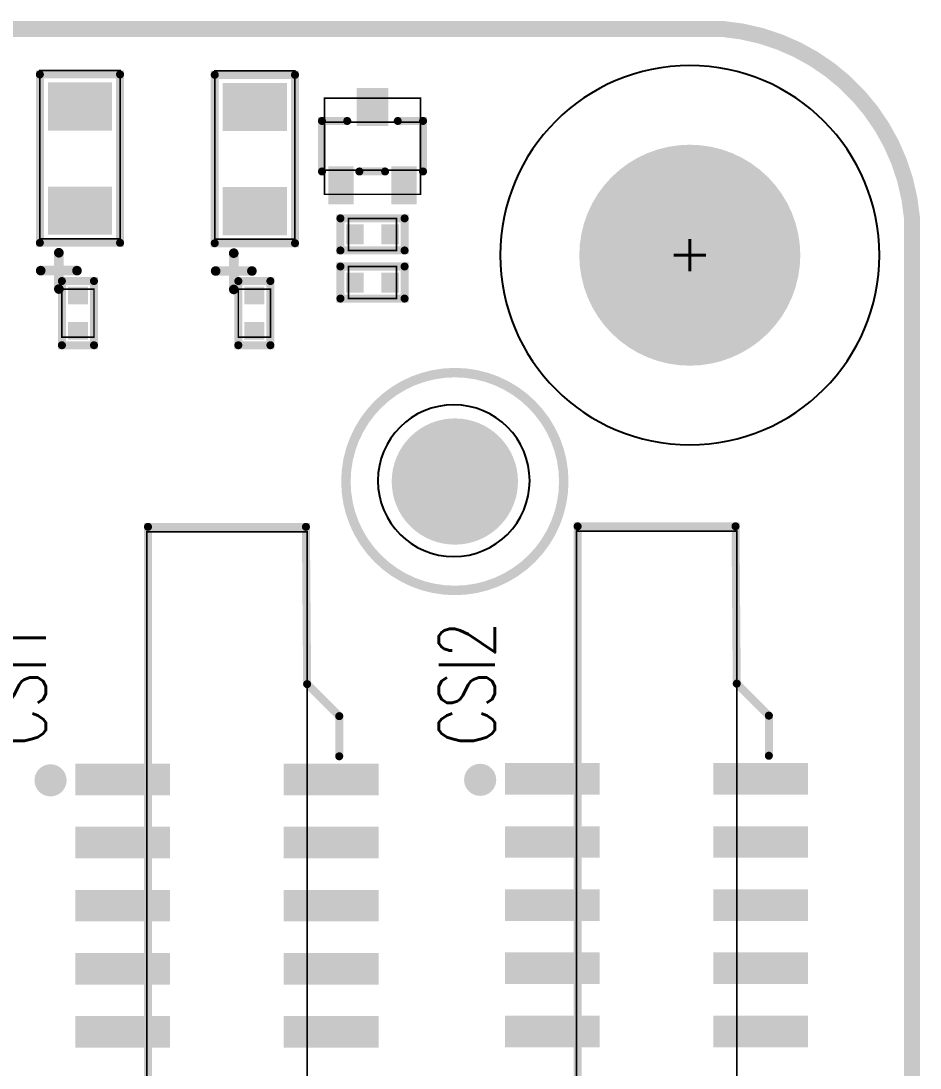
# Model space of a CAD drawing. Extents: x 60 to 160, y 44 to 135.
# Drawn here: x 145.78 to 160.02, y 117.84 to 134.42 of the extents above; entities that cross this region are included whole.
import ezdxf

# ---------------------------------------------------------------- set-up
doc = ezdxf.new("R2010")
doc.units = 0
doc.linetypes.add('KEEPOUT_00001000$0', pattern=[2, 1, 1])
doc.linetypes.add('KEEPOUT_10010100$0', pattern=[2, 1, 1])
for name, color, linetype in [('BOARD_OUTLINE_00', 255, 'CONTINUOUS'), ('DRIL_NPLTE_THRU_01', 3, 'CONTINUOUS'), ('DRIL_NPLTE_THRU_02', 253, 'CONTINUOUS'), ('DRIL_NPLTE_THRU_03', 4, 'CONTINUOUS'), ('DRIL_NPLTE_THRU_04', 253, 'CONTINUOUS'), ('DRIL_NPLTE_THRU_05', 210, 'CONTINUOUS'), ('DRIL_NPLTE_THRU_06', 253, 'CONTINUOUS'), ('DRIL_NPLTE_THRU_07', 57, 'CONTINUOUS'), ('DRIL_NPLTE_THRU_08', 231, 'CONTINUOUS'), ('DRIL_NPLTE_THRU_09', 253, 'CONTINUOUS'), ('DRIL_NPLTE_THRU_10', 112, 'CONTINUOUS'), ('DRIL_NPLTE_THRU_11', 216, 'CONTINUOUS'), ('DRIL_NPLTE_THRU_12', 5, 'CONTINUOUS'), ('DRIL_PLTE_THRU_01', 3, 'CONTINUOUS'), ('DRIL_PLTE_THRU_02', 253, 'CONTINUOUS'), ('DRIL_PLTE_THRU_03', 4, 'CONTINUOUS'), ('DRIL_PLTE_THRU_04', 253, 'CONTINUOUS'), ('DRIL_PLTE_THRU_05', 210, 'CONTINUOUS'), ('DRIL_PLTE_THRU_06', 253, 'CONTINUOUS'), ('DRIL_PLTE_THRU_07', 57, 'CONTINUOUS'), ('DRIL_PLTE_THRU_08', 231, 'CONTINUOUS'), ('DRIL_PLTE_THRU_09', 253, 'CONTINUOUS'), ('DRIL_PLTE_THRU_10', 112, 'CONTINUOUS'), ('DRIL_PLTE_THRU_11', 216, 'CONTINUOUS'), ('DRIL_PLTE_THRU_12', 5, 'CONTINUOUS'), ('DRIL_SYMBOL', 255, 'CONTINUOUS'), ('KEEPOUT_-1', 255, 'CONTINUOUS'), ('KEEPOUT_01', 43, 'CONTINUOUS'), ('PADS_BOT', 5, 'CONTINUOUS'), ('PADS_INNER', 3, 'CONTINUOUS'), ('PADS_TOP', 3, 'CONTINUOUS'), ('PADS_XR_121', 43, 'CONTINUOUS'), ('PART_TOP_2DLINE_01', 255, 'CONTINUOUS'), ('PART_TOP_2DLINE_116', 255, 'CONTINUOUS'), ('PART_TOP_2DLINE_117', 255, 'CONTINUOUS'), ('PART_TOP_2DLINE_118', 255, 'CONTINUOUS'), ('PART_TOP_2DLINE_119', 255, 'CONTINUOUS'), ('PART_TOP_2DLINE_126', 255, 'CONTINUOUS'), ('PART_TOP_COPPER_121', 255, 'CONTINUOUS'), ('PART_TOP_CUTOUT_01', 255, 'CONTINUOUS'), ('TEXT_126', 255, 'CONTINUOUS')]:
    doc.layers.add(name, color=color, linetype=linetype)
doc.styles.add('W0$127', font='simplex', dxfattribs={"width": 0.75})

# ---------------------------------------------------------------- blocks, each defined once
blk = doc.blocks.new('SMOOTH_0$254')
at = {"const_width": 0.127}
blk.add_lwpolyline([(-0.0635, 0, 1), (0.0635, 0, 1)], format="xyb", close=True, dxfattribs=at)
blk = doc.blocks.new('BOARD_62')
at = {"layer": 'BOARD_OUTLINE_00', "const_width": 0.254}
blk.add_lwpolyline([(-3, 71.247506, -0.396432827), (0, 74.247506), (94.190152, 74.247506, -0.365948033), (97.190152, 71.247506), (97.190152, 3, -0.372393427), (94.190152, 0), (0, 0, -0.406057892), (-3, 3)], format="xyb", close=True, dxfattribs=at)
at = {"layer": 'BOARD_OUTLINE_00'}
for p in [(94.190152, 74.247506), (97.190152, 71.247506)]:
    blk.add_blockref('SMOOTH_0$254', p, dxfattribs=at)
blk = doc.blocks.new('PART_BODY_TOP_16')
at = {"layer": 'KEEPOUT_-1', "linetype": 'KEEPOUT_00001000$0'}
blk.add_lwpolyline([(-3.003, 0, 1), (3.003, 0, 1)], format="xyb", close=True, dxfattribs=at)
at = {"layer": 'KEEPOUT_01', "linetype": 'KEEPOUT_00001000$0'}
blk.add_lwpolyline([(-3.003, 0, 1), (3.003, 0, 1)], format="xyb", close=True, dxfattribs=at)
blk = doc.blocks.new('DRIL_SYMBOL_3$5')
at = {"layer": 'DRIL_SYMBOL', "const_width": 0.0508}
for points in [[(0, -0.254), (0, 0.254)], [(-0.254, 0), (0.254, 0)]]:
    blk.add_lwpolyline(points, dxfattribs=at)
blk = doc.blocks.new('DRIL_HOLE_3$5')
at = {"const_width": 1.75}
blk.add_lwpolyline([(-0.875, 0, 1), (0.875, 0, 1)], format="xyb", close=True, dxfattribs=at)
blk.add_blockref('DRIL_SYMBOL_3$5', (0, 0))
blk = doc.blocks.new('PAD_10')
at = {"const_width": 1.75}
blk.add_lwpolyline([(0, -0.875, 1), (0, 0.875, 1)], format="xyb", close=True, dxfattribs=at)
blk = doc.blocks.new('STK_TOP_108')
at = {"layer": 'DRIL_NPLTE_THRU_01'}
blk.add_blockref('DRIL_HOLE_3$5', (0, 0), dxfattribs=at)
at = {"layer": 'DRIL_NPLTE_THRU_02'}
blk.add_blockref('DRIL_HOLE_3$5', (0, 0), dxfattribs=at)
at = {"layer": 'DRIL_NPLTE_THRU_03'}
blk.add_blockref('DRIL_HOLE_3$5', (0, 0), dxfattribs=at)
at = {"layer": 'DRIL_NPLTE_THRU_04'}
blk.add_blockref('DRIL_HOLE_3$5', (0, 0), dxfattribs=at)
at = {"layer": 'DRIL_NPLTE_THRU_05'}
blk.add_blockref('DRIL_HOLE_3$5', (0, 0), dxfattribs=at)
at = {"layer": 'DRIL_NPLTE_THRU_06'}
blk.add_blockref('DRIL_HOLE_3$5', (0, 0), dxfattribs=at)
at = {"layer": 'DRIL_NPLTE_THRU_07'}
blk.add_blockref('DRIL_HOLE_3$5', (0, 0), dxfattribs=at)
at = {"layer": 'DRIL_NPLTE_THRU_08'}
blk.add_blockref('DRIL_HOLE_3$5', (0, 0), dxfattribs=at)
at = {"layer": 'DRIL_NPLTE_THRU_09'}
blk.add_blockref('DRIL_HOLE_3$5', (0, 0), dxfattribs=at)
at = {"layer": 'DRIL_NPLTE_THRU_10'}
blk.add_blockref('DRIL_HOLE_3$5', (0, 0), dxfattribs=at)
at = {"layer": 'DRIL_NPLTE_THRU_11'}
blk.add_blockref('DRIL_HOLE_3$5', (0, 0), dxfattribs=at)
at = {"layer": 'DRIL_NPLTE_THRU_12'}
blk.add_blockref('DRIL_HOLE_3$5', (0, 0), dxfattribs=at)
at = {"layer": 'PADS_BOT'}
blk.add_blockref('PAD_10', (0, 0), dxfattribs=at)
at = {"layer": 'PADS_INNER'}
blk.add_blockref('PAD_10', (0, 0), dxfattribs=at)
at = {"layer": 'PADS_TOP'}
blk.add_blockref('PAD_10', (0, 0), dxfattribs=at)
blk = doc.blocks.new('SYM_TOP_19')
for name in ['PART_BODY_TOP_16', 'STK_TOP_108']:
    blk.add_blockref(name, (0, 0))
blk = doc.blocks.new('PART_TOP_326')
blk.add_blockref('SYM_TOP_19', (0, 0))
blk = doc.blocks.new('SMOOTH_0$127')
at = {"const_width": 0.0635}
blk.add_lwpolyline([(-0.03175, 0, 1), (0.03175, 0, 1)], format="xyb", close=True, dxfattribs=at)
blk = doc.blocks.new('SMOOTH_0$0254')
at = {"const_width": 0.0127}
blk.add_lwpolyline([(-0.00635, 0, 1), (0.00635, 0, 1)], format="xyb", close=True, dxfattribs=at)
blk = doc.blocks.new('PART_BODY_TOP_17')
at = {"layer": 'PART_TOP_2DLINE_118', "const_width": 0.0254}
blk.add_lwpolyline([(1.27, 10.986), (1.27, -10.986), (-1.27, -10.986), (-1.27, 10.986)], close=True, dxfattribs=at)
at = {"layer": 'PART_TOP_2DLINE_119', "const_width": 0.0254}
blk.add_lwpolyline([(1.27, 10.986), (1.27, -10.986), (-1.27, -10.986), (-1.27, 10.986)], close=True, dxfattribs=at)
at = {"layer": 'PART_TOP_2DLINE_126', "const_width": 0.127}
blk.add_lwpolyline([(1.778, 7.429), (1.778, 8.065), (1.27, 8.572), (1.25, 11.063), (-1.25, 11.063), (-1.25, -10.936), (1.25, -10.936), (1.25, -8.565), (1.75, -8.065), (1.775, -8.037), (1.778, -7.303)], dxfattribs=at)
at = {"layer": 'PART_TOP_2DLINE_126', "const_width": 0.254}
blk.add_lwpolyline([(-2.667, 7.048, 1), (-2.921, 7.048, 1)], format="xyb", close=True, dxfattribs=at)
at = {"layer": 'PART_TOP_2DLINE_118'}
for p in [(-1.27, 10.986), (1.27, 10.986)]:
    blk.add_blockref('SMOOTH_0$0254', p, dxfattribs=at)
at = {"layer": 'PART_TOP_2DLINE_119'}
for p in [(-1.27, 10.986), (1.27, 10.986)]:
    blk.add_blockref('SMOOTH_0$0254', p, dxfattribs=at)
at = {"layer": 'PART_TOP_2DLINE_126'}
for p in [(-1.25, 11.063), (1.25, 11.063), (1.27, 8.572), (1.778, 8.065), (1.778, 7.429)]:
    blk.add_blockref('SMOOTH_0$127', p, dxfattribs=at)
blk = doc.blocks.new('DRIL_HOLE_0')
blk.add_lwpolyline([(0, 0, 1), (0, 0, 1)], format="xyb", close=True)
blk = doc.blocks.new('PAD_0')
blk.add_lwpolyline([(0, 0, 1), (0, 0, 1)], format="xyb", close=True)
blk = doc.blocks.new('PAD_11')
at = {"const_width": 0.500126}
blk.add_lwpolyline([(-0.750062, 0), (0.750062, 0)], dxfattribs=at)
blk = doc.blocks.new('STK_TOP_109')
at = {"layer": 'DRIL_PLTE_THRU_01'}
blk.add_blockref('DRIL_HOLE_0', (0, 0), dxfattribs=at)
at = {"layer": 'DRIL_PLTE_THRU_02'}
blk.add_blockref('DRIL_HOLE_0', (0, 0), dxfattribs=at)
at = {"layer": 'DRIL_PLTE_THRU_03'}
blk.add_blockref('DRIL_HOLE_0', (0, 0), dxfattribs=at)
at = {"layer": 'DRIL_PLTE_THRU_04'}
blk.add_blockref('DRIL_HOLE_0', (0, 0), dxfattribs=at)
at = {"layer": 'DRIL_PLTE_THRU_05'}
blk.add_blockref('DRIL_HOLE_0', (0, 0), dxfattribs=at)
at = {"layer": 'DRIL_PLTE_THRU_06'}
blk.add_blockref('DRIL_HOLE_0', (0, 0), dxfattribs=at)
at = {"layer": 'DRIL_PLTE_THRU_07'}
blk.add_blockref('DRIL_HOLE_0', (0, 0), dxfattribs=at)
at = {"layer": 'DRIL_PLTE_THRU_08'}
blk.add_blockref('DRIL_HOLE_0', (0, 0), dxfattribs=at)
at = {"layer": 'DRIL_PLTE_THRU_09'}
blk.add_blockref('DRIL_HOLE_0', (0, 0), dxfattribs=at)
at = {"layer": 'DRIL_PLTE_THRU_10'}
blk.add_blockref('DRIL_HOLE_0', (0, 0), dxfattribs=at)
at = {"layer": 'DRIL_PLTE_THRU_11'}
blk.add_blockref('DRIL_HOLE_0', (0, 0), dxfattribs=at)
at = {"layer": 'DRIL_PLTE_THRU_12'}
blk.add_blockref('DRIL_HOLE_0', (0, 0), dxfattribs=at)
at = {"layer": 'PADS_BOT'}
blk.add_blockref('PAD_0', (0, 0), dxfattribs=at)
at = {"layer": 'PADS_INNER'}
blk.add_blockref('PAD_0', (0, 0), dxfattribs=at)
at = {"layer": 'PADS_TOP'}
blk.add_blockref('PAD_11', (0, 0), dxfattribs=at)
blk = doc.blocks.new('SYM_TOP_20')
for name, p in [('PART_BODY_TOP_17', (0, 0)), ('STK_TOP_109', (-1.65, 7.063)), ('STK_TOP_109', (1.65, 7.063)), ('STK_TOP_109', (-1.65, 6.063)), ('STK_TOP_109', (1.65, 6.063)), ('STK_TOP_109', (-1.65, 5.063)), ('STK_TOP_109', (1.65, 5.063)), ('STK_TOP_109', (-1.65, 4.063)), ('STK_TOP_109', (1.65, 4.063)), ('STK_TOP_109', (-1.65, 3.063)), ('STK_TOP_109', (1.65, 3.063))]:
    blk.add_blockref(name, p)
blk = doc.blocks.new('PART_TOP_327')
blk.add_blockref('SYM_TOP_20', (0, 0))
blk = doc.blocks.new('PART_TOP_330')
blk.add_blockref('SYM_TOP_20', (0, 0))
blk = doc.blocks.new('SMOOTH_0$1524')
at = {"const_width": 0.0762}
blk.add_lwpolyline([(-0.0381, 0, 1), (0.0381, 0, 1)], format="xyb", close=True, dxfattribs=at)
blk = doc.blocks.new('PART_BODY_TOP_29')
at = {"layer": 'PART_TOP_2DLINE_01', "const_width": 0.127}
blk.add_lwpolyline([(-1.397, -0.635), (-1.397, 0.635), (1.27, 0.635), (1.27, -0.635)], close=True, dxfattribs=at)
at = {"layer": 'PART_TOP_2DLINE_118', "const_width": 0.0254}
blk.add_lwpolyline([(-1.3335, -0.635), (-1.3335, 0.635), (1.3335, 0.635), (1.3335, -0.635)], close=True, dxfattribs=at)
at = {"layer": 'PART_TOP_2DLINE_119', "const_width": 0.0254}
blk.add_lwpolyline([(-1.3335, -0.635), (-1.3335, 0.635), (1.3335, 0.635), (1.3335, -0.635)], close=True, dxfattribs=at)
at = {"layer": 'PART_TOP_2DLINE_126', "const_width": 0.1524}
for points in [[(-1.8375, 0.0465), (-1.8375, 0.6215)], [(-2.1295, 0.334), (-1.5545, 0.334)]]:
    blk.add_lwpolyline(points, dxfattribs=at)
at = {"layer": 'PART_TOP_2DLINE_01'}
for p in [(-1.397, 0.635), (1.27, 0.635), (-1.397, -0.635), (1.27, -0.635)]:
    blk.add_blockref('SMOOTH_0$127', p, dxfattribs=at)
at = {"layer": 'PART_TOP_2DLINE_118'}
for p in [(-1.3335, 0.635), (1.3335, 0.635), (-1.3335, -0.635), (1.3335, -0.635)]:
    blk.add_blockref('SMOOTH_0$0254', p, dxfattribs=at)
at = {"layer": 'PART_TOP_2DLINE_119'}
for p in [(-1.3335, 0.635), (1.3335, 0.635), (-1.3335, -0.635), (1.3335, -0.635)]:
    blk.add_blockref('SMOOTH_0$0254', p, dxfattribs=at)
at = {"layer": 'PART_TOP_2DLINE_126'}
for p in [(-1.8375, 0.6215), (-2.1295, 0.334), (-1.5545, 0.334), (-1.8375, 0.0465)]:
    blk.add_blockref('SMOOTH_0$1524', p, dxfattribs=at)
blk = doc.blocks.new('PAD_48')
at = {"const_width": 0.762}
blk.add_lwpolyline([(-0.508, 0), (0.508, 0)], dxfattribs=at)
blk = doc.blocks.new('STK_TOP_145')
at = {"layer": 'DRIL_PLTE_THRU_01'}
blk.add_blockref('DRIL_HOLE_0', (0, 0), dxfattribs=at)
at = {"layer": 'DRIL_PLTE_THRU_02'}
blk.add_blockref('DRIL_HOLE_0', (0, 0), dxfattribs=at)
at = {"layer": 'DRIL_PLTE_THRU_03'}
blk.add_blockref('DRIL_HOLE_0', (0, 0), dxfattribs=at)
at = {"layer": 'DRIL_PLTE_THRU_04'}
blk.add_blockref('DRIL_HOLE_0', (0, 0), dxfattribs=at)
at = {"layer": 'DRIL_PLTE_THRU_05'}
blk.add_blockref('DRIL_HOLE_0', (0, 0), dxfattribs=at)
at = {"layer": 'DRIL_PLTE_THRU_06'}
blk.add_blockref('DRIL_HOLE_0', (0, 0), dxfattribs=at)
at = {"layer": 'DRIL_PLTE_THRU_07'}
blk.add_blockref('DRIL_HOLE_0', (0, 0), dxfattribs=at)
at = {"layer": 'DRIL_PLTE_THRU_08'}
blk.add_blockref('DRIL_HOLE_0', (0, 0), dxfattribs=at)
at = {"layer": 'DRIL_PLTE_THRU_09'}
blk.add_blockref('DRIL_HOLE_0', (0, 0), dxfattribs=at)
at = {"layer": 'DRIL_PLTE_THRU_10'}
blk.add_blockref('DRIL_HOLE_0', (0, 0), dxfattribs=at)
at = {"layer": 'DRIL_PLTE_THRU_11'}
blk.add_blockref('DRIL_HOLE_0', (0, 0), dxfattribs=at)
at = {"layer": 'DRIL_PLTE_THRU_12'}
blk.add_blockref('DRIL_HOLE_0', (0, 0), dxfattribs=at)
at = {"layer": 'PADS_BOT'}
blk.add_blockref('PAD_0', (0, 0), dxfattribs=at)
at = {"layer": 'PADS_INNER'}
blk.add_blockref('PAD_0', (0, 0), dxfattribs=at)
at = {"layer": 'PADS_TOP', "rotation": 90}
blk.add_blockref('PAD_48', (0, 0), dxfattribs=at)
blk = doc.blocks.new('SYM_TOP_32')
for name, p in [('STK_TOP_145', (-0.889, 0)), ('STK_TOP_145', (0.762, 0)), ('PART_BODY_TOP_29', (0, 0))]:
    blk.add_blockref(name, p)
blk = doc.blocks.new('PART_TOP_344')
blk.add_blockref('SYM_TOP_32', (0, 0))
blk = doc.blocks.new('PART_TOP_345')
blk.add_blockref('SYM_TOP_32', (0, 0))
blk = doc.blocks.new('PART_BODY_TOP_30')
at = {"layer": 'KEEPOUT_01', "linetype": 'KEEPOUT_10010100$0'}
blk.add_lwpolyline([(-1.219, 0.013, 1), (1.185, 0.013, 1)], format="xyb", close=True, dxfattribs=at)
at = {"layer": 'PART_TOP_COPPER_121', "const_width": 1}
blk.add_lwpolyline([(0.5, 0, 1), (-0.5, 0, 1)], format="xyb", close=True, dxfattribs=at)
at = {"layer": 'PART_TOP_CUTOUT_01', "const_width": 0.15}
blk.add_lwpolyline([(1.725, 0, 1), (-1.725, 0, 1)], format="xyb", close=True, dxfattribs=at)
blk = doc.blocks.new('PAD_31')
at = {"const_width": 1}
blk.add_lwpolyline([(0, -0.5, 1), (0, 0.5, 1)], format="xyb", close=True, dxfattribs=at)
blk = doc.blocks.new('PAD_49')
at = {"const_width": 0.5}
blk.add_lwpolyline([(0, -0.25, 1), (0, 0.25, 1)], format="xyb", close=True, dxfattribs=at)
blk = doc.blocks.new('STK_TOP_410')
at = {"layer": 'DRIL_PLTE_THRU_01'}
blk.add_blockref('DRIL_HOLE_0', (0, 0), dxfattribs=at)
at = {"layer": 'DRIL_PLTE_THRU_02'}
blk.add_blockref('DRIL_HOLE_0', (0, 0), dxfattribs=at)
at = {"layer": 'DRIL_PLTE_THRU_03'}
blk.add_blockref('DRIL_HOLE_0', (0, 0), dxfattribs=at)
at = {"layer": 'DRIL_PLTE_THRU_04'}
blk.add_blockref('DRIL_HOLE_0', (0, 0), dxfattribs=at)
at = {"layer": 'DRIL_PLTE_THRU_05'}
blk.add_blockref('DRIL_HOLE_0', (0, 0), dxfattribs=at)
at = {"layer": 'DRIL_PLTE_THRU_06'}
blk.add_blockref('DRIL_HOLE_0', (0, 0), dxfattribs=at)
at = {"layer": 'DRIL_PLTE_THRU_07'}
blk.add_blockref('DRIL_HOLE_0', (0, 0), dxfattribs=at)
at = {"layer": 'DRIL_PLTE_THRU_08'}
blk.add_blockref('DRIL_HOLE_0', (0, 0), dxfattribs=at)
at = {"layer": 'DRIL_PLTE_THRU_09'}
blk.add_blockref('DRIL_HOLE_0', (0, 0), dxfattribs=at)
at = {"layer": 'DRIL_PLTE_THRU_10'}
blk.add_blockref('DRIL_HOLE_0', (0, 0), dxfattribs=at)
at = {"layer": 'DRIL_PLTE_THRU_11'}
blk.add_blockref('DRIL_HOLE_0', (0, 0), dxfattribs=at)
at = {"layer": 'DRIL_PLTE_THRU_12'}
blk.add_blockref('DRIL_HOLE_0', (0, 0), dxfattribs=at)
at = {"layer": 'PADS_BOT'}
blk.add_blockref('PAD_0', (0, 0), dxfattribs=at)
at = {"layer": 'PADS_INNER'}
blk.add_blockref('PAD_0', (0, 0), dxfattribs=at)
at = {"layer": 'PADS_TOP'}
blk.add_blockref('PAD_49', (0, 0), dxfattribs=at)
at = {"layer": 'PADS_XR_121'}
blk.add_blockref('PAD_31', (0, 0), dxfattribs=at)
blk = doc.blocks.new('SYM_TOP_33')
for name in ['PART_BODY_TOP_30', 'STK_TOP_410']:
    blk.add_blockref(name, (0, 0))
blk = doc.blocks.new('PART_TOP_346')
blk.add_blockref('SYM_TOP_33', (0, 0))
blk = doc.blocks.new('PART_BODY_TOP_32')
at = {"layer": 'PART_TOP_2DLINE_01', "const_width": 0.127}
for points in [[(-0.40005, 0.40005), (-0.8001, 0.40005), (-0.8001, -0.40005)], [(0.40005, 0.40005), (0.8001, 0.40005), (0.8001, -0.40005)], [(0.199898, -0.40005), (-0.208026, -0.40005)]]:
    blk.add_lwpolyline(points, dxfattribs=at)
at = {"layer": 'PART_TOP_2DLINE_116', "const_width": 0.0254}
blk.add_lwpolyline([(0.762, -0.381), (0.762, 0.381), (-0.762, 0.381), (-0.762, -0.381)], close=True, dxfattribs=at)
at = {"layer": 'PART_TOP_2DLINE_117', "const_width": 0.0254}
blk.add_lwpolyline([(0.762, -0.762), (0.762, 0.762), (-0.762, 0.762), (-0.762, -0.762)], close=True, dxfattribs=at)
at = {"layer": 'PART_TOP_2DLINE_01'}
for p in [(-0.8001, 0.40005), (-0.40005, 0.40005), (0.40005, 0.40005), (0.8001, 0.40005), (-0.8001, -0.40005), (-0.208026, -0.40005), (0.199898, -0.40005), (0.8001, -0.40005)]:
    blk.add_blockref('SMOOTH_0$127', p, dxfattribs=at)
at = {"layer": 'PART_TOP_2DLINE_116'}
for p in [(-0.762, 0.381), (0.762, 0.381), (-0.762, -0.381), (0.762, -0.381)]:
    blk.add_blockref('SMOOTH_0$0254', p, dxfattribs=at)
at = {"layer": 'PART_TOP_2DLINE_117'}
for p in [(-0.762, 0.762), (0.762, 0.762), (-0.762, -0.762), (0.762, -0.762)]:
    blk.add_blockref('SMOOTH_0$0254', p, dxfattribs=at)
blk = doc.blocks.new('PAD_51')
at = {"const_width": 0.40005}
blk.add_lwpolyline([(-0.299974, 0), (0.299974, 0)], dxfattribs=at)
blk = doc.blocks.new('STK_TOP_148')
at = {"layer": 'DRIL_PLTE_THRU_01'}
blk.add_blockref('DRIL_HOLE_0', (0, 0), dxfattribs=at)
at = {"layer": 'DRIL_PLTE_THRU_02'}
blk.add_blockref('DRIL_HOLE_0', (0, 0), dxfattribs=at)
at = {"layer": 'DRIL_PLTE_THRU_03'}
blk.add_blockref('DRIL_HOLE_0', (0, 0), dxfattribs=at)
at = {"layer": 'DRIL_PLTE_THRU_04'}
blk.add_blockref('DRIL_HOLE_0', (0, 0), dxfattribs=at)
at = {"layer": 'DRIL_PLTE_THRU_05'}
blk.add_blockref('DRIL_HOLE_0', (0, 0), dxfattribs=at)
at = {"layer": 'DRIL_PLTE_THRU_06'}
blk.add_blockref('DRIL_HOLE_0', (0, 0), dxfattribs=at)
at = {"layer": 'DRIL_PLTE_THRU_07'}
blk.add_blockref('DRIL_HOLE_0', (0, 0), dxfattribs=at)
at = {"layer": 'DRIL_PLTE_THRU_08'}
blk.add_blockref('DRIL_HOLE_0', (0, 0), dxfattribs=at)
at = {"layer": 'DRIL_PLTE_THRU_09'}
blk.add_blockref('DRIL_HOLE_0', (0, 0), dxfattribs=at)
at = {"layer": 'DRIL_PLTE_THRU_10'}
blk.add_blockref('DRIL_HOLE_0', (0, 0), dxfattribs=at)
at = {"layer": 'DRIL_PLTE_THRU_11'}
blk.add_blockref('DRIL_HOLE_0', (0, 0), dxfattribs=at)
at = {"layer": 'DRIL_PLTE_THRU_12'}
blk.add_blockref('DRIL_HOLE_0', (0, 0), dxfattribs=at)
at = {"layer": 'PADS_BOT'}
blk.add_blockref('PAD_0', (0, 0), dxfattribs=at)
at = {"layer": 'PADS_INNER'}
blk.add_blockref('PAD_0', (0, 0), dxfattribs=at)
at = {"layer": 'PADS_TOP', "rotation": 90}
blk.add_blockref('PAD_51', (0, 0), dxfattribs=at)
blk = doc.blocks.new('PAD_52')
at = {"const_width": 0.500126}
blk.add_lwpolyline([(-0.299974, 0), (0.299974, 0)], dxfattribs=at)
blk = doc.blocks.new('STK_TOP_149')
at = {"layer": 'DRIL_PLTE_THRU_01'}
blk.add_blockref('DRIL_HOLE_0', (0, 0), dxfattribs=at)
at = {"layer": 'DRIL_PLTE_THRU_02'}
blk.add_blockref('DRIL_HOLE_0', (0, 0), dxfattribs=at)
at = {"layer": 'DRIL_PLTE_THRU_03'}
blk.add_blockref('DRIL_HOLE_0', (0, 0), dxfattribs=at)
at = {"layer": 'DRIL_PLTE_THRU_04'}
blk.add_blockref('DRIL_HOLE_0', (0, 0), dxfattribs=at)
at = {"layer": 'DRIL_PLTE_THRU_05'}
blk.add_blockref('DRIL_HOLE_0', (0, 0), dxfattribs=at)
at = {"layer": 'DRIL_PLTE_THRU_06'}
blk.add_blockref('DRIL_HOLE_0', (0, 0), dxfattribs=at)
at = {"layer": 'DRIL_PLTE_THRU_07'}
blk.add_blockref('DRIL_HOLE_0', (0, 0), dxfattribs=at)
at = {"layer": 'DRIL_PLTE_THRU_08'}
blk.add_blockref('DRIL_HOLE_0', (0, 0), dxfattribs=at)
at = {"layer": 'DRIL_PLTE_THRU_09'}
blk.add_blockref('DRIL_HOLE_0', (0, 0), dxfattribs=at)
at = {"layer": 'DRIL_PLTE_THRU_10'}
blk.add_blockref('DRIL_HOLE_0', (0, 0), dxfattribs=at)
at = {"layer": 'DRIL_PLTE_THRU_11'}
blk.add_blockref('DRIL_HOLE_0', (0, 0), dxfattribs=at)
at = {"layer": 'DRIL_PLTE_THRU_12'}
blk.add_blockref('DRIL_HOLE_0', (0, 0), dxfattribs=at)
at = {"layer": 'PADS_BOT'}
blk.add_blockref('PAD_0', (0, 0), dxfattribs=at)
at = {"layer": 'PADS_INNER'}
blk.add_blockref('PAD_0', (0, 0), dxfattribs=at)
at = {"layer": 'PADS_TOP', "rotation": 90}
blk.add_blockref('PAD_52', (0, 0), dxfattribs=at)
blk = doc.blocks.new('SYM_TOP_35')
for name, p in [('STK_TOP_149', (0, 0.62)), ('PART_BODY_TOP_32', (0, 0)), ('STK_TOP_148', (-0.5, -0.62)), ('STK_TOP_148', (0.5, -0.62))]:
    blk.add_blockref(name, p)
blk = doc.blocks.new('PART_TOP_356')
blk.add_blockref('SYM_TOP_35', (0, 0))
blk = doc.blocks.new('PART_BODY_TOP_36')
at = {"layer": 'PART_TOP_2DLINE_01', "const_width": 0.127}
blk.add_lwpolyline([(-0.508, 0.254), (0.508, 0.254), (0.508, -0.254), (-0.508, -0.254)], close=True, dxfattribs=at)
at = {"layer": 'PART_TOP_2DLINE_118', "const_width": 0.0254}
blk.add_lwpolyline([(-0.381, 0.254), (0.381, 0.254), (0.381, -0.254), (-0.381, -0.254)], close=True, dxfattribs=at)
at = {"layer": 'PART_TOP_2DLINE_119', "const_width": 0.0254}
blk.add_lwpolyline([(-0.381, 0.254), (0.381, 0.254), (0.381, -0.254), (-0.381, -0.254)], close=True, dxfattribs=at)
at = {"layer": 'PART_TOP_2DLINE_01'}
for p in [(-0.508, 0.254), (0.508, 0.254), (-0.508, -0.254), (0.508, -0.254)]:
    blk.add_blockref('SMOOTH_0$127', p, dxfattribs=at)
at = {"layer": 'PART_TOP_2DLINE_118'}
for p in [(-0.381, 0.254), (0.381, 0.254), (-0.381, -0.254), (0.381, -0.254)]:
    blk.add_blockref('SMOOTH_0$0254', p, dxfattribs=at)
at = {"layer": 'PART_TOP_2DLINE_119'}
for p in [(-0.381, 0.254), (0.381, 0.254), (-0.381, -0.254), (0.381, -0.254)]:
    blk.add_blockref('SMOOTH_0$0254', p, dxfattribs=at)
blk = doc.blocks.new('PAD_3')
at = {"const_width": 0.2794}
blk.add_lwpolyline([(-0.15875, 0), (0.15875, 0)], dxfattribs=at)
blk = doc.blocks.new('STK_TOP_90')
at = {"layer": 'DRIL_PLTE_THRU_01'}
blk.add_blockref('DRIL_HOLE_0', (0, 0), dxfattribs=at)
at = {"layer": 'DRIL_PLTE_THRU_02'}
blk.add_blockref('DRIL_HOLE_0', (0, 0), dxfattribs=at)
at = {"layer": 'DRIL_PLTE_THRU_03'}
blk.add_blockref('DRIL_HOLE_0', (0, 0), dxfattribs=at)
at = {"layer": 'DRIL_PLTE_THRU_04'}
blk.add_blockref('DRIL_HOLE_0', (0, 0), dxfattribs=at)
at = {"layer": 'DRIL_PLTE_THRU_05'}
blk.add_blockref('DRIL_HOLE_0', (0, 0), dxfattribs=at)
at = {"layer": 'DRIL_PLTE_THRU_06'}
blk.add_blockref('DRIL_HOLE_0', (0, 0), dxfattribs=at)
at = {"layer": 'DRIL_PLTE_THRU_07'}
blk.add_blockref('DRIL_HOLE_0', (0, 0), dxfattribs=at)
at = {"layer": 'DRIL_PLTE_THRU_08'}
blk.add_blockref('DRIL_HOLE_0', (0, 0), dxfattribs=at)
at = {"layer": 'DRIL_PLTE_THRU_09'}
blk.add_blockref('DRIL_HOLE_0', (0, 0), dxfattribs=at)
at = {"layer": 'DRIL_PLTE_THRU_10'}
blk.add_blockref('DRIL_HOLE_0', (0, 0), dxfattribs=at)
at = {"layer": 'DRIL_PLTE_THRU_11'}
blk.add_blockref('DRIL_HOLE_0', (0, 0), dxfattribs=at)
at = {"layer": 'DRIL_PLTE_THRU_12'}
blk.add_blockref('DRIL_HOLE_0', (0, 0), dxfattribs=at)
at = {"layer": 'PADS_BOT'}
blk.add_blockref('PAD_0', (0, 0), dxfattribs=at)
at = {"layer": 'PADS_INNER'}
blk.add_blockref('PAD_0', (0, 0), dxfattribs=at)
at = {"layer": 'PADS_TOP', "rotation": 90}
blk.add_blockref('PAD_3', (0, 0), dxfattribs=at)
blk = doc.blocks.new('SYM_TOP_39')
for name, p in [('PART_BODY_TOP_36', (0, 0)), ('STK_TOP_90', (-0.2794, 0)), ('STK_TOP_90', (0.2794, 0))]:
    blk.add_blockref(name, p)
blk = doc.blocks.new('PART_TOP_425')
blk.add_blockref('SYM_TOP_39', (0, 0))
blk = doc.blocks.new('PART_TOP_436')
blk.add_blockref('SYM_TOP_39', (0, 0))
blk = doc.blocks.new('PART_TOP_478')
blk.add_blockref('SYM_TOP_39', (0, 0))
blk = doc.blocks.new('PART_TOP_485')
blk.add_blockref('SYM_TOP_39', (0, 0))

msp = doc.modelspace()

# ---------------------------------------------------------------- block references
for name, p in [('BOARD_62', (62.704, 60.048)), ('PART_TOP_326', (156.375, 130.712)), ('PART_TOP_356', (151.35, 132.438)), ('PART_TOP_425', (151.35, 131.041)), ('PART_TOP_346', (152.654, 127.127)), ('PART_TOP_330', (149.045, 115.346)), ('PART_TOP_327', (155.849, 115.354))]:
    msp.add_blockref(name, p)
for name, p, rotation in [('PART_TOP_345', (146.717, 132.305), 90), ('PART_TOP_344', (149.487, 132.299), 90), ('PART_TOP_485', (151.35, 130.279), 180), ('PART_TOP_478', (146.685, 129.794), 90), ('PART_TOP_436', (149.479, 129.794), 90)]:
    msp.add_blockref(name, p, dxfattribs=dict(rotation=rotation))

# ---------------------------------------------------------------- texts
at = {"layer": 'TEXT_126', "style": 'W0$127', "width": 0.75}
for s, p in [('CSI2', (153.289, 122.936)), ('CSI1', (146.177, 122.936))]:
    msp.add_text(s, height=0.889, rotation=90, dxfattribs=at).set_placement(p)

doc.saveas('drawing.dxf')
